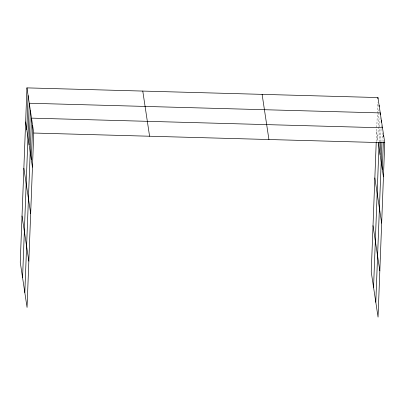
<?xml version="1.0" encoding="UTF-8"?>
<svg xmlns="http://www.w3.org/2000/svg" width="405" height="405" viewBox="0 0 405 405"><rect width="100%" height="100%" fill="white"/><g stroke="black" fill="none" stroke-linecap="round" stroke-linejoin="round"><path stroke-width="0.3" stroke-dasharray="2.02 1.52" d="M376.245 141.669L377.743 102.607M377.784 139.335L378.928 109.654M379.136 141.963L379.698 127.433M379.718 126.805L380.108 116.701M380.553 141.831L381.206 124.78M381.971 141.704L382.31 132.865M383.383 141.578L383.434 140.317M376.63 131.66L378.143 141.699"/><path stroke-width="0.61" d="M26.948 87.88L20.25 262.283L27.064 307.446L33.762 133.037L26.948 87.88L377.936 97.554L384.75 142.717L378.052 317.12L371.238 271.963L376.22 142.297M26.796 129.656L28.107 95.555M22.569 277.638L29.266 103.234L380.255 112.909L380.179 114.807M29.079 144.787L30.39 110.686M24.816 292.542L31.514 118.133L382.502 127.813M31.327 159.686L32.638 125.585M377.89 98.82L377.936 97.554M379.05 106.495L379.095 105.234M373.552 287.317L379.115 142.59M380.067 154.462L380.528 142.464M381.308 122.254L381.378 120.361M375.8 302.221L381.945 142.337M382.315 169.366L383.358 142.211M383.575 136.525L383.626 135.265M33.762 133.037L384.75 142.717M378.229 142.287L383.439 176.818M374.848 177.957L381.662 223.12M373.015 225.661L379.829 270.824M262.111 94.365L268.925 139.523M142.778 91.074L149.587 136.232M25.642 121.981L32.451 167.138M23.86 168.283L30.674 213.44M22.027 215.986L28.841 261.144"/></g></svg>
